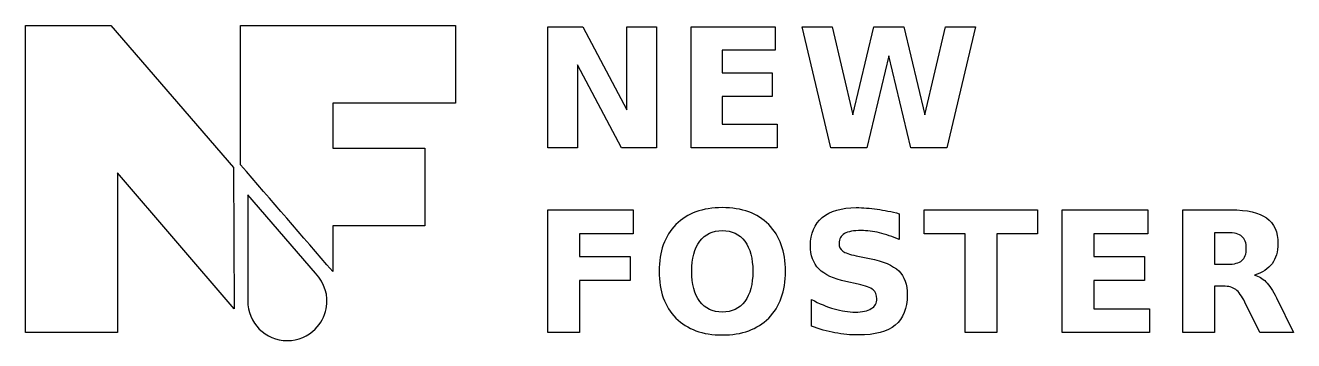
# Model space of a CAD drawing. Header units: centimetres. Extents: x -9.4 to 9.4, y -2.2 to 2.4.
import ezdxf

# ---------------------------------------------------------------- set-up
doc = ezdxf.new("R2010")
doc.units = ezdxf.units.CM
doc.header["$MEASUREMENT"] = 0
doc.layers.add('layer 1', color=7, linetype='Continuous')

msp = doc.modelspace()

# ---------------------------------------------------------------- linework, layer by layer
at = {"layer": 'layer 1', "color": 250}
for points in [[(-6.28715, -1.77732), (-8.00806, 0.2319), (-8.00806, -2.12904), (-9.37029, -2.12904), (-9.37029, 2.41175), (-8.10852, 2.41175), (-6.29456, 0.30905), (-6.28715, -1.77732)], [(-6.18974, 0.34822), (-6.18974, 2.41175), (-3.0132, 2.41175), (-3.0132, 1.26217), (-4.8295, 1.26217), (-4.8295, 0.59543), (-3.46728, 0.59543), (-3.46728, -0.55015), (-4.8295, -0.55015), (-4.8295, -1.22602)], [(-1.65095, 2.39184), (-1.13533, 2.39184), (-0.48375, 1.16319), (-0.48375, 2.39184), (-0.04635, 2.39184), (-0.04635, 0.60047), (-0.56156, 0.60047), (-1.21356, 1.82911), (-1.21356, 0.60047), (-1.65095, 0.60047), (-1.65095, 2.39184)], [(0.46503, 2.39184), (1.71087, 2.39184), (1.71087, 2.0429), (0.92699, 2.0429), (0.92699, 1.7087), (1.66418, 1.7087), (1.66418, 1.35977), (0.92699, 1.35977), (0.92699, 0.94941), (1.7379, 0.94941), (1.7379, 0.60047), (0.46503, 0.60047), (0.46503, 2.39184)], [(2.10619, 2.39184), (2.54891, 2.39184), (2.85852, 1.08988), (3.16568, 2.39184), (3.61086, 2.39184), (3.91803, 1.08988), (4.22764, 2.39184), (4.66667, 2.39184), (4.24443, 0.60047), (3.71161, 0.60047), (3.38644, 1.96222), (3.06494, 0.60047), (2.53211, 0.60047), (2.10619, 2.39184)], [(-5.08239, -1.25349), (-6.08539, -0.09285)], [(-1.65095, -0.31555), (-0.38829, -0.31555), (-0.38829, -0.66918), (-1.18274, -0.66918), (-1.18274, -1.00789), (-0.43561, -1.00789), (-0.43561, -1.36154), (-1.18274, -1.36154), (-1.18274, -2.13108), (-1.65095, -2.13108), (-1.65095, -0.31555)], [(3.54169, -0.37283), (3.54169, -0.75635)], [(3.91178, -0.31555), (5.58535, -0.31555), (5.58535, -0.66918), (4.98267, -0.66918), (4.98267, -2.13108), (4.51446, -2.13108), (4.51446, -0.66918), (3.91178, -0.66918), (3.91178, -0.31555)], [(5.95074, -0.31555), (7.21339, -0.31555), (7.21339, -0.66918), (6.41894, -0.66918), (6.41894, -1.00789), (7.16607, -1.00789), (7.16607, -1.36154), (6.41894, -1.36154), (6.41894, -1.77744), (7.24077, -1.77744), (7.24077, -2.13108), (5.95074, -2.13108), (5.95074, -0.31555)], [(8.19872, -1.44372), (8.19872, -2.13108), (7.73052, -2.13108), (7.73052, -0.31555), (8.44486, -0.31555)], [(8.39506, -0.65425), (8.19872, -0.65425), (8.19872, -1.11996), (8.39506, -1.11996)], [(2.90372, -0.9946), (3.10338, -1.03487)], [(2.93402, -1.41549), (2.75264, -1.37524)], [(8.33113, -1.44372), (8.19872, -1.44372)], [(2.24419, -2.03601), (2.24419, -1.64047)], [(9.11437, -1.61515), (9.36923, -2.13108), (8.86989, -2.13108), (8.64867, -1.67989)]]:
    msp.add_lwpolyline(points, dxfattribs=at)
msp.add_open_spline([(-4.8295, -1.22602), (-5.28191, -0.70064), (-5.73628, -0.1765), (-6.18974, 0.34822)], degree=3, dxfattribs=at)
for points, knots in [([(-6.08539, -0.09285), (-6.08537, -0.6156), (-6.07937, -1.14181), (-6.08539, -1.66413), (-6.08539, -1.81915), (-6.02256, -1.96946), (-5.91369, -2.07832), (-5.80785, -2.18416), (-5.6616, -2.24963), (-5.50004, -2.24963), (-5.33849, -2.24963), (-5.19224, -2.18416), (-5.0864, -2.07831), (-5.00498, -1.99689), (-4.95003, -1.89129), (-4.92691, -1.77931), (-4.88423, -1.57251), (-4.94847, -1.40842), (-5.08239, -1.25349)], [0, 0, 0, 0, 1, 1, 1, 2, 2, 2, 3, 3, 3, 4, 4, 4, 5, 5, 5, 6, 6, 6, 6]), ([(0.92748, -0.28317), (1.21927, -0.28317), (1.44797, -0.36659), (1.61317, -0.53345), (1.77879, -0.70032), (1.86138, -0.9311), (1.86138, -1.22497), (1.86138, -1.51843), (1.77879, -1.74878), (1.61317, -1.91565), (1.44797, -2.0825), (1.21927, -2.16594), (0.92748, -2.16594), (0.63651, -2.16594), (0.40822, -2.0825), (0.24219, -1.91565), (0.07657, -1.74878), (-0.00644, -1.51843), (-0.00644, -1.22497), (-0.00644, -0.9311), (0.07657, -0.70032), (0.24219, -0.53345), (0.40822, -0.36659), (0.63651, -0.28317), (0.92748, -0.28317)], [0, 0, 0, 0, 1, 1, 1, 2, 2, 2, 3, 3, 3, 4, 4, 4, 5, 5, 5, 6, 6, 6, 7, 7, 7, 8, 8, 8, 8]), ([(2.75264, -1.37524), (2.57126, -1.33662), (2.43884, -1.27437), (2.35499, -1.18927), (2.27115, -1.1046), (2.22924, -0.98963), (2.22924, -0.8456), (2.22924, -0.66504), (2.28776, -0.52599), (2.40439, -0.42887), (2.52103, -0.33173), (2.68872, -0.28317), (2.90746, -0.28317), (3.00708, -0.28317), (3.10961, -0.29064), (3.21463, -0.30558), (3.32004, -0.32053), (3.42922, -0.34293), (3.54169, -0.37283)], [0, 0, 0, 0, 1, 1, 1, 2, 2, 2, 3, 3, 3, 4, 4, 4, 5, 5, 5, 6, 6, 6, 6]), ([(8.44486, -0.31555), (8.68394, -0.31555), (8.85911, -0.35581), (8.97034, -0.43592), (9.082, -0.51602), (9.13762, -0.64304), (9.13762, -0.81612), (9.13762, -0.93608), (9.10856, -1.03487), (9.05087, -1.11166), (8.99276, -1.18845), (8.90517, -1.24531), (8.78854, -1.28183), (8.85246, -1.29637), (8.91015, -1.32956), (8.96079, -1.38104), (9.01143, -1.43251), (9.06249, -1.51054), (9.11437, -1.61515)], [0, 0, 0, 0, 1, 1, 1, 2, 2, 2, 3, 3, 3, 4, 4, 4, 5, 5, 5, 6, 6, 6, 6]), ([(0.92706, -0.62186), (0.78428, -0.62186), (0.67344, -0.67458), (0.59458, -0.78001), (0.51614, -0.88544), (0.47671, -1.03363), (0.47671, -1.22497), (0.47671, -1.41591), (0.51614, -1.56366), (0.59458, -1.6691), (0.67344, -1.77453), (0.78428, -1.82723), (0.92706, -1.82723), (1.07027, -1.82723), (1.1815, -1.77453), (1.26035, -1.6691), (1.33881, -1.56366), (1.37825, -1.41591), (1.37825, -1.22497), (1.37825, -1.03363), (1.33881, -0.88544), (1.26035, -0.78001), (1.1815, -0.67458), (1.07027, -0.62186), (0.92706, -0.62186)], [0, 0, 0, 0, 1, 1, 1, 2, 2, 2, 3, 3, 3, 4, 4, 4, 5, 5, 5, 6, 6, 6, 7, 7, 7, 8, 8, 8, 8]), ([(3.54169, -0.75635), (3.44207, -0.71195), (3.34454, -0.67832), (3.2499, -0.65591), (3.15484, -0.63308), (3.06519, -0.62186), (2.98094, -0.62186), (2.86927, -0.62186), (2.78625, -0.63723), (2.73272, -0.66793), (2.67918, -0.69866), (2.65262, -0.7464), (2.65262, -0.81114), (2.65262, -0.8597), (2.67088, -0.89789), (2.70698, -0.92488), (2.74309, -0.95186), (2.80868, -0.9751), (2.90372, -0.9946)], [0, 0, 0, 0, 1, 1, 1, 2, 2, 2, 3, 3, 3, 4, 4, 4, 5, 5, 5, 6, 6, 6, 6]), ([(8.39506, -1.11996), (8.49301, -1.11996), (8.56316, -1.10169), (8.60592, -1.06518), (8.64824, -1.02865), (8.66941, -0.96888), (8.66941, -0.88544), (8.66941, -0.80242), (8.64824, -0.74349), (8.60592, -0.7078), (8.56316, -0.67209), (8.49301, -0.65425), (8.39506, -0.65425)], [0, 0, 0, 0, 1, 1, 1, 2, 2, 2, 3, 3, 3, 4, 4, 4, 4]), ([(3.10338, -1.03487), (3.3051, -1.07554), (3.44873, -1.13698), (3.53382, -1.21958), (3.61889, -1.3026), (3.66124, -1.42007), (3.66124, -1.57238), (3.66124, -1.77287), (3.60188, -1.92189), (3.48316, -2.01942), (3.36404, -2.11697), (3.18265, -2.16594), (2.93859, -2.16594), (2.82362, -2.16594), (2.70824, -2.15514), (2.59201, -2.13315), (2.4762, -2.11116), (2.35999, -2.07878), (2.24419, -2.03601)], [0, 0, 0, 0, 1, 1, 1, 2, 2, 2, 3, 3, 3, 4, 4, 4, 5, 5, 5, 6, 6, 6, 6]), ([(2.24419, -1.64047), (2.3604, -1.7023), (2.47246, -1.74878), (2.5808, -1.78034), (2.68914, -1.81148), (2.79332, -1.82723), (2.89417, -1.82723), (2.99628, -1.82723), (3.07474, -1.81023), (3.12911, -1.77619), (3.18349, -1.74215), (3.21046, -1.69317), (3.21046, -1.62967), (3.21046, -1.57321), (3.1922, -1.52922), (3.15527, -1.49851), (3.11831, -1.46739), (3.04442, -1.43998), (2.93402, -1.41549)], [0, 0, 0, 0, 1, 1, 1, 2, 2, 2, 3, 3, 3, 4, 4, 4, 5, 5, 5, 6, 6, 6, 6]), ([(8.64867, -1.67989), (8.60425, -1.58898), (8.55942, -1.52674), (8.51335, -1.49351), (8.46769, -1.46031), (8.40708, -1.44372), (8.33113, -1.44372)], [0, 0, 0, 0, 1, 1, 1, 2, 2, 2, 2])]:
    msp.add_open_spline(points, degree=3, knots=knots, dxfattribs=at)

doc.saveas('drawing.dxf')
